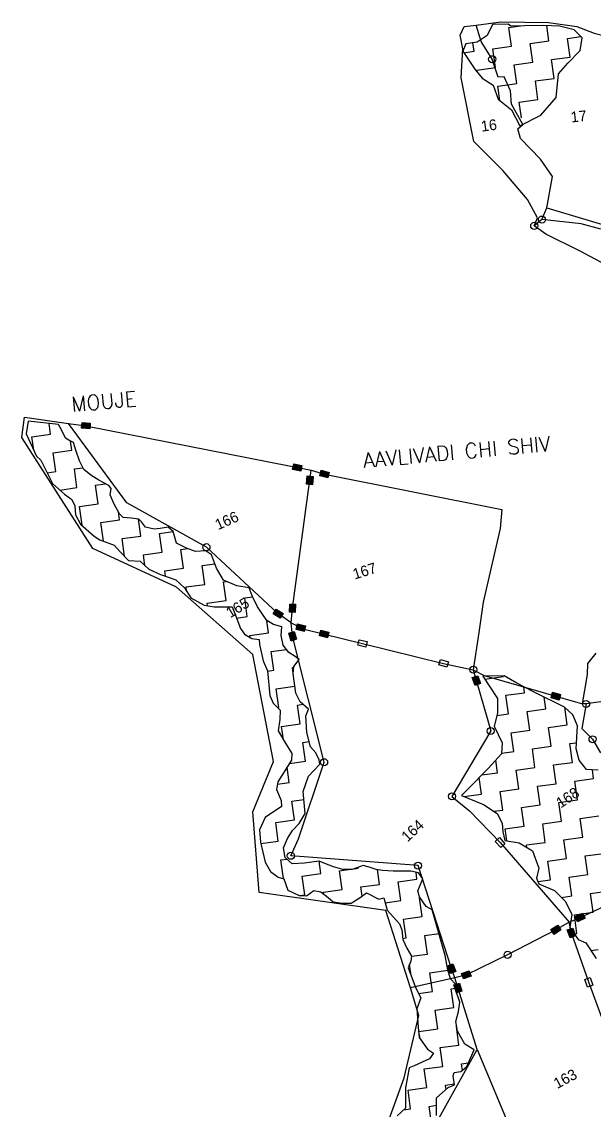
# Model space of a CAD drawing. Header units: metres. Extents: x 319402 to 322645, y 1847838 to 1853811.
# Drawn here: x 319402 to 320394, y 1849283 to 1851169 of the extents above; entities that cross this region are included whole.
import ezdxf

# ---------------------------------------------------------------- set-up
doc = ezdxf.new("R2010")
doc.units = ezdxf.units.M
doc.header["$LTSCALE"] = 0.3
for name, color, linetype in [('OFF', 1, 'Continuous'), ('POLY_HATCH', 12, 'Continuous'), ('POLY_PARCEL', 6, 'Continuous'), ('POLY_WATER', 4, 'Continuous'), ('TEXT_MAPOUT', 7, 'Continuous'), ('TEXT_PARCEL', 7, 'Continuous'), ('V_BOUND_LINE', 7, 'Continuous')]:
    doc.layers.add(name, color=color, linetype=linetype)
doc.styles.get("Standard").update_dxf_attribs({"font": 'simplex.shx'})
doc.styles.add('TEXT_MAP', font='')
doc.styles.get('TEXT_MAP').set_extended_font_data('Kruti Dev 050')

msp = doc.modelspace()

# ---------------------------------------------------------------- hatches: boundary and pattern name
for points in [[(319520.3, 1850463.4), (319521.1, 1850473.3), (319506.9, 1850474.6), (319506, 1850464.7)], [(319885.8, 1850390.3), (319887.9, 1850400), (319873.9, 1850403), (319871.8, 1850393.4)], [(319932.8, 1850378.5), (319935.3, 1850388.1), (319921.4, 1850391.7), (319918.9, 1850382.1)], [(319896, 1850367.7), (319905.9, 1850366.8), (319907.1, 1850381.1), (319897.2, 1850381.9)], [(319876.8, 1850159.8), (319866.9, 1850160.1), (319866.4, 1850145.8), (319876.3, 1850145.5)], [(319850.2, 1850135.5), (319855.3, 1850144), (319843, 1850151.4), (319837.9, 1850142.9)], [(319891.8, 1850112.6), (319894.3, 1850122.2), (319880.4, 1850125.9), (319877.9, 1850116.3)], [(319869.1, 1850096.1), (319878.6, 1850099), (319874.6, 1850112.7), (319865, 1850109.9)], [(319932.1, 1850101.6), (319934.4, 1850111.2), (319920.5, 1850114.6), (319918.1, 1850105)], [(320187.8, 1850019.2), (320197.2, 1850022.5), (320192.5, 1850036), (320183.1, 1850032.8)], [(320333.4, 1849993.9), (320336.1, 1850003.5), (320322.3, 1850007.4), (320319.6, 1849997.9)], [(320378.5, 1849615.9), (320374.3, 1849624.8), (320361.3, 1849618.8), (320365.5, 1849609.8)], [(320336.8, 1849595.7), (320331.5, 1849604.1), (320319.4, 1849596.4), (320324.7, 1849588)], [(320352.5, 1849582.2), (320361.9, 1849585.5), (320357.1, 1849599), (320347.7, 1849595.7)], [(320145.3, 1849520.2), (320154.5, 1849523.8), (320149.2, 1849537.2), (320140, 1849533.5)], [(320181.4, 1849515.8), (320177.8, 1849525), (320164.4, 1849520), (320167.9, 1849510.7)], [(320155.6, 1849486.7), (320165.1, 1849489.7), (320160.8, 1849503.4), (320151.3, 1849500.4)]]:
    msp.add_hatch(color=256).paths.add_polyline_path(points)

# ---------------------------------------------------------------- linework, layer by layer
for points in [[(319506.9, 1850474.6), (319521.1, 1850473.3), (319520.3, 1850463.4), (319506, 1850464.7)], [(319873.9, 1850403), (319887.9, 1850400), (319885.8, 1850390.3), (319871.8, 1850393.4)], [(319921.4, 1850391.7), (319935.3, 1850388.1), (319932.8, 1850378.5), (319918.9, 1850382.1)], [(319907.1, 1850381.1), (319905.9, 1850366.8), (319896, 1850367.7), (319897.2, 1850381.9)], [(319866.4, 1850145.8), (319866.9, 1850160.1), (319876.8, 1850159.8), (319876.3, 1850145.5)], [(319843, 1850151.4), (319855.3, 1850144), (319850.2, 1850135.5), (319837.9, 1850142.9)], [(319880.4, 1850125.9), (319894.3, 1850122.2), (319891.8, 1850112.6), (319877.9, 1850116.3)], [(319874.6, 1850112.7), (319878.6, 1850099), (319869.1, 1850096.1), (319865, 1850109.9)], [(319920.5, 1850114.6), (319934.4, 1850111.2), (319932.1, 1850101.6), (319918.1, 1850105)], [(319986.8, 1850098.4), (320000.8, 1850095), (319998.4, 1850085.3), (319984.5, 1850088.8)], [(320128, 1850064.1), (320141.7, 1850060), (320138.9, 1850050.5), (320125.1, 1850054.6)], [(320192.5, 1850036), (320197.2, 1850022.5), (320187.8, 1850019.2), (320183.1, 1850032.8)], [(320322.3, 1850007.4), (320336.1, 1850003.5), (320333.4, 1849993.9), (320319.6, 1849997.9)], [(320230.3, 1849755.7), (320239.7, 1849744.9), (320232.3, 1849738.3), (320222.8, 1849749.1)], [(320361.3, 1849618.8), (320374.3, 1849624.8), (320378.5, 1849615.9), (320365.5, 1849609.8)], [(320319.4, 1849596.4), (320331.5, 1849604.1), (320336.8, 1849595.7), (320324.7, 1849588)], [(320357.1, 1849599), (320361.9, 1849585.5), (320352.5, 1849582.2), (320347.7, 1849595.7)], [(320149.2, 1849537.2), (320154.5, 1849523.8), (320145.3, 1849520.2), (320140, 1849533.5)], [(320164.4, 1849520), (320177.8, 1849525), (320181.4, 1849515.8), (320167.9, 1849510.7)], [(320160.8, 1849503.4), (320165.1, 1849489.7), (320155.6, 1849486.7), (320151.3, 1849500.4)], [(320387.2, 1849513.5), (320392.1, 1849500), (320382.8, 1849496.6), (320377.9, 1849510.1)]]:
    msp.add_lwpolyline(points, close=True)
for centre in [(320217.6, 1851103.7), (320290.4, 1850815.1), (320303.7, 1850826), (319722.4, 1850258.6), (320184.8, 1850046.4), (320380.3, 1849987.1), (320215, 1849940.3), (320391.5, 1849925.9), (319926.3, 1849886.1), (320147.9, 1849827), (319868.7, 1849724.1), (320089.1, 1849707), (320244.3, 1849552.6)]:
    msp.add_circle(centre, 6.14)
at = {"layer": 'OFF'}
msp.add_line((319407.2, 1850483.8), (319483.5, 1850473), dxfattribs=at)
at = {"layer": 'POLY_HATCH'}
for p, q in [((320218.3, 1851163.6), (320208.8, 1851144.8)), ((320245.1, 1851164.6), (320218.3, 1851163.6)), ((320249.6, 1851161.2), (320245.1, 1851164.6)), ((320273.7, 1851161.8), (320249.6, 1851161.2)), ((320307.2, 1851162.4), (320273.7, 1851161.8)), ((320334.4, 1851160.8), (320307.2, 1851162.4)), ((320359.4, 1851154.8), (320334.4, 1851160.8)), ((320208.8, 1851144.8), (320191.6, 1851133)), ((320373.5, 1851140.7), (320359.4, 1851154.8)), ((320369.8, 1851118.6), (320373.5, 1851140.7)), ((320171.8, 1851130.2), (320166.9, 1851117.5)), ((320191.6, 1851133), (320171.8, 1851130.2)), ((320166.9, 1851117.5), (320187.3, 1851086.7)), ((320348.6, 1851096.9), (320369.8, 1851118.6)), ((320187.3, 1851086.7), (320200.2, 1851071)), ((320332.3, 1851078.5), (320348.6, 1851096.9)), ((320200.2, 1851071), (320219.4, 1851058.9)), ((320328.5, 1851037.7), (320332.3, 1851078.5)), ((320219.4, 1851058.9), (320228.1, 1851034.5)), ((320228.1, 1851034.5), (320250.8, 1851016.2)), ((320301.8, 1851007.1), (320328.5, 1851037.7)), ((320250.8, 1851016.2), (320265.4, 1850988.6)), ((320265.4, 1850988.6), (320301.8, 1851007.1)), ((319413.2, 1850476.8), (319409.8, 1850455)), ((319466.2, 1850471.3), (319413.2, 1850476.8)), ((319471.9, 1850460.4), (319466.2, 1850471.3)), ((319409.8, 1850455), (319428, 1850416)), ((319478, 1850447.4), (319471.9, 1850460.4)), ((319483.8, 1850443.9), (319478, 1850447.4)), ((319491.8, 1850439.7), (319483.8, 1850443.9)), ((319495.8, 1850426.4), (319491.8, 1850439.7)), ((319502.6, 1850408.2), (319495.8, 1850426.4)), ((319428, 1850416), (319435.3, 1850409.5)), ((319435.3, 1850409.5), (319455.8, 1850368.7)), ((319510, 1850393.2), (319502.6, 1850408.2)), ((319522, 1850383.2), (319510, 1850393.2)), ((319455.8, 1850368.7), (319476.5, 1850350.3)), ((319536, 1850374.5), (319522, 1850383.2)), ((319553.3, 1850365.2), (319536, 1850374.5)), ((319476.5, 1850350.3), (319489.4, 1850341.4)), ((319557.2, 1850360.4), (319553.3, 1850365.2)), ((319555.5, 1850349.5), (319557.2, 1850360.4)), ((319561.8, 1850334.4), (319555.5, 1850349.5)), ((319489.4, 1850341.4), (319494.2, 1850330.4)), ((319494.2, 1850330.4), (319495.3, 1850314.5)), ((319571.8, 1850316.6), (319561.8, 1850334.4)), ((319495.3, 1850314.5), (319503.9, 1850298.7)), ((319578, 1850310), (319571.8, 1850316.6)), ((319503.9, 1850298.7), (319528.1, 1850277.6)), ((319592, 1850308.7), (319578, 1850310)), ((319605, 1850307.4), (319592, 1850308.7)), ((319609.9, 1850302.7), (319605, 1850307.4)), ((319616.6, 1850293), (319609.9, 1850302.7)), ((319631.9, 1850289.8), (319616.6, 1850293)), ((319656, 1850293.1), (319642.4, 1850291.2)), ((319664.5, 1850285.8), (319656, 1850293.1)), ((319528.1, 1850277.6), (319537.5, 1850271.4)), ((319642.4, 1850291.2), (319631.9, 1850289.8)), ((319670.5, 1850265.3), (319664.5, 1850285.8)), ((319537.5, 1850271.4), (319562.2, 1850262)), ((319562.2, 1850262), (319573.5, 1850249.8)), ((319687.6, 1850257), (319670.5, 1850265.3)), ((319703.7, 1850251.1), (319687.6, 1850257)), ((319573.5, 1850249.8), (319587.2, 1850235.7)), ((319587.2, 1850235.7), (319607.7, 1850234.2)), ((319721.6, 1850252.5), (319703.7, 1850251.1)), ((319731.1, 1850245.3), (319721.6, 1850252.5)), ((319739.7, 1850222), (319731.1, 1850245.3)), ((319607.7, 1850234.2), (319622.4, 1850220.3)), ((319622.4, 1850220.3), (319642.8, 1850211.4)), ((319752.1, 1850201.3), (319739.7, 1850222)), ((319642.8, 1850211.4), (319669.6, 1850202.3)), ((319669.6, 1850202.3), (319684.3, 1850188.4)), ((319774.8, 1850191.7), (319752.1, 1850201.3)), ((319684.3, 1850188.4), (319695.3, 1850170.7)), ((319796.6, 1850188.3), (319774.8, 1850191.7)), ((319801.7, 1850174.1), (319796.6, 1850188.3)), ((319695.3, 1850170.7), (319718.4, 1850158)), ((319810.7, 1850155.1), (319801.7, 1850174.1)), ((319718.4, 1850158), (319735.8, 1850155.1)), ((319735.8, 1850155.1), (319766.7, 1850155.1)), ((319766.7, 1850155.1), (319771.5, 1850144)), ((319771.5, 1850144), (319781.5, 1850117.7)), ((319826.8, 1850131.8), (319810.7, 1850155.1)), ((319838.4, 1850124.9), (319826.8, 1850131.8)), ((319852.8, 1850120.5), (319838.4, 1850124.9)), ((319781.5, 1850117.7), (319788.2, 1850108)), ((319788.2, 1850108), (319801, 1850100.2)), ((319851.7, 1850105.4), (319852.8, 1850120.5)), ((319855.1, 1850088.9), (319851.7, 1850105.4)), ((319801, 1850100.2), (319814, 1850098.8)), ((319814, 1850098.8), (319814.1, 1850090.3)), ((319814.1, 1850090.3), (319820.5, 1850061.7)), ((319865.3, 1850076.4), (319855.1, 1850088.9)), ((319875.9, 1850069.4), (319865.3, 1850076.4)), ((319883, 1850064), (319875.9, 1850069.4)), ((319820.5, 1850061.7), (319828.2, 1850044.6)), ((319872.6, 1850039.1), (319874, 1850052.1)), ((319874, 1850052.1), (319883, 1850064)), ((319828.2, 1850044.6), (319832, 1850001.5)), ((319877.2, 1850005.7), (319872.6, 1850039.1)), ((320238.3, 1850035.5), (320201.2, 1850035.2)), ((320201.2, 1850035.2), (320227, 1849996.6)), ((320260.4, 1850023.3), (320238.3, 1850035.5)), ((320289.4, 1850008.1), (320260.4, 1850023.3)), ((319832, 1850001.5), (319838.1, 1849988.5)), ((319884.6, 1849990.7), (319877.2, 1850005.7)), ((319899.2, 1849977.8), (319884.6, 1849990.7)), ((320227, 1849996.6), (320226.7, 1849971)), ((320342.9, 1849981.7), (320289.4, 1850008.1)), ((319838.1, 1849988.5), (319850.4, 1849976.3)), ((319850.4, 1849976.3), (319849.4, 1849960.2)), ((319894.4, 1849966.5), (319899.2, 1849977.8)), ((320357.5, 1849968.4), (320342.9, 1849981.7)), ((319849.4, 1849960.2), (319846.8, 1849940.7)), ((319896.3, 1849937.4), (319894.4, 1849966.5)), ((320226.7, 1849971), (320220.9, 1849948.5)), ((320365.3, 1849949.1), (320357.5, 1849968.4)), ((319846.8, 1849940.7), (319858.1, 1849921)), ((319902.9, 1849912.8), (319896.3, 1849937.4)), ((320220.9, 1849948.5), (320235, 1849919.8)), ((320363.2, 1849909.2), (320365.3, 1849949.1)), ((319858.1, 1849921), (319870.4, 1849901.4)), ((320235, 1849919.8), (320233.9, 1849900.5)), ((319870.4, 1849901.4), (319869.9, 1849889.6)), ((319911.8, 1849902.3), (319902.9, 1849912.8)), ((319917.8, 1849890.3), (319911.8, 1849902.3)), ((320233.9, 1849900.5), (320210.5, 1849875.5)), ((320368.5, 1849889.5), (320363.2, 1849909.2)), ((319869.9, 1849889.6), (319846.3, 1849852.2)), ((319899.3, 1849862.2), (319918.8, 1849883)), ((319918.8, 1849883), (319917.8, 1849890.3)), ((320380.9, 1849873.3), (320368.5, 1849889.5)), ((319890.2, 1849835.4), (319899.3, 1849862.2)), ((320210.5, 1849875.5), (320174.7, 1849838.7)), ((320401.5, 1849872.3), (320380.9, 1849873.3)), ((319846.3, 1849852.2), (319843.8, 1849839.1)), ((319843.8, 1849839.1), (319851.8, 1849820)), ((319893.3, 1849797.5), (319890.2, 1849835.4)), ((320174.7, 1849838.7), (320164.6, 1849828.3)), ((320164.6, 1849828.3), (320202.5, 1849813.1)), ((319852.2, 1849809.4), (319823.9, 1849790.6)), ((319851.8, 1849820), (319852.2, 1849809.4)), ((320202.5, 1849813.1), (320226.4, 1849797.3)), ((319823.9, 1849790.6), (319814.1, 1849769)), ((319882.9, 1849780.1), (319893.3, 1849797.5)), ((320226.4, 1849797.3), (320235.1, 1849780.6)), ((319814.1, 1849769), (319815.9, 1849747.9)), ((319863.1, 1849753.9), (319871.8, 1849767.9)), ((319871.8, 1849767.9), (319882.9, 1849780.1)), ((320235.1, 1849780.6), (320235.9, 1849765.4)), ((320235.9, 1849765.4), (320239.3, 1849750.5)), ((319815.9, 1849747.9), (319824, 1849712.8)), ((319855.7, 1849738), (319863.1, 1849753.9)), ((320239.3, 1849750.5), (320264.2, 1849746.3)), ((320264.2, 1849746.3), (320287.7, 1849732.9)), ((319859, 1849721.4), (319855.7, 1849738)), ((320287.7, 1849732.9), (320298.3, 1849702.5)), ((319824, 1849712.8), (319833.6, 1849697.1)), ((319871.2, 1849710.3), (319859, 1849721.4)), ((319892.4, 1849711.1), (319871.2, 1849710.3)), ((319917.5, 1849714.6), (319892.4, 1849711.1)), ((319927.7, 1849710.7), (319917.5, 1849714.6)), ((319942.3, 1849705.2), (319927.7, 1849710.7)), ((319833.6, 1849697.1), (319846.7, 1849687.2)), ((319959, 1849700.1), (319942.3, 1849705.2)), ((319975, 1849700.2), (319959, 1849700.1)), ((319994.2, 1849707.1), (319975, 1849700.2)), ((320004.2, 1849704.2), (319994.2, 1849707.1)), ((320016.5, 1849700.6), (320004.2, 1849704.2)), ((320027.4, 1849698.9), (320016.5, 1849700.6)), ((320045.7, 1849697.2), (320027.4, 1849698.9)), ((320057.4, 1849697.7), (320045.7, 1849697.2)), ((320076.6, 1849697.2), (320057.4, 1849697.7)), ((320089.7, 1849694.7), (320076.6, 1849697.2)), ((320097.6, 1849684.1), (320089.7, 1849694.7)), ((320298.3, 1849702.5), (320294.3, 1849685.3)), ((319846.7, 1849687.2), (319856.7, 1849684.4)), ((319856.7, 1849684.4), (319863.7, 1849664.4)), ((320088.9, 1849663.2), (320097.6, 1849684.1)), ((320294.3, 1849685.3), (320298.2, 1849675.6)), ((320298.2, 1849675.6), (320325.4, 1849664.1)), ((319863.7, 1849664.4), (319883, 1849655.4)), ((319883, 1849655.4), (319895.9, 1849655)), ((319895.9, 1849655), (319908.4, 1849664.2)), ((319908.4, 1849664.2), (319920.5, 1849661.6)), ((319920.5, 1849661.6), (319933.6, 1849651.7)), ((319933.6, 1849651.7), (319942.1, 1849644.4)), ((319973.3, 1849642.3), (319989, 1849651.9)), ((319989, 1849651.9), (319999.6, 1849659.8)), ((319999.6, 1849659.8), (320021.4, 1849649)), ((320021.4, 1849649), (320029.6, 1849651.2)), ((320029.6, 1849651.2), (320035.8, 1849629.7)), ((320091.4, 1849652.9), (320088.9, 1849663.2)), ((320103.3, 1849636.4), (320091.4, 1849652.9)), ((320325.4, 1849664.1), (320344.6, 1849645)), ((319942.1, 1849644.4), (319957.3, 1849642.2)), ((319957.3, 1849642.2), (319973.3, 1849642.3)), ((320113.7, 1849630.4), (320103.3, 1849636.4)), ((320344.6, 1849645), (320355.4, 1849622.2)), ((320035.8, 1849629.7), (320057.2, 1849606)), ((320136.3, 1849551.5), (320113.7, 1849630.4)), ((320355.4, 1849622.2), (320352.1, 1849600.1)), ((320057.2, 1849606), (320060.7, 1849595.8)), ((320060.7, 1849595.8), (320063, 1849579.1)), ((320352.1, 1849600.1), (320366.5, 1849579.1)), ((320063, 1849579.1), (320069.4, 1849564)), ((320366.5, 1849579.1), (320380.1, 1849573.3)), ((320069.4, 1849564), (320077.7, 1849550.3)), ((320380.1, 1849573.3), (320397.9, 1849546.4)), ((320076.7, 1849541.6), (320071.9, 1849530.3)), ((320077.7, 1849550.3), (320076.7, 1849541.6)), ((320140.8, 1849526.6), (320136.3, 1849551.5)), ((320071.9, 1849530.3), (320085.3, 1849494.9)), ((320145.1, 1849511.2), (320140.8, 1849526.6)), ((320153.9, 1849501.8), (320145.1, 1849511.2)), ((320155.9, 1849487.1), (320153.9, 1849501.8)), ((320085.3, 1849494.9), (320094.1, 1849478)), ((320161.3, 1849470.8), (320155.9, 1849487.1)), ((320094.1, 1849478), (320087.1, 1849458.9)), ((320159.3, 1849454.6), (320161.3, 1849470.8)), ((320087.1, 1849458.9), (320089.4, 1849427.3)), ((320154.3, 1849436.9), (320159.3, 1849454.6)), ((320089.4, 1849427.3), (320090.8, 1849409.4)), ((320157.7, 1849420.3), (320154.3, 1849436.9)), ((320090.8, 1849409.4), (320105.3, 1849389)), ((320170.4, 1849397.6), (320157.7, 1849420.3)), ((320105.3, 1849389), (320115.9, 1849382)), ((320186.6, 1849388.1), (320170.4, 1849397.6)), ((320173.5, 1849359.1), (320186.6, 1849388.1)), ((320108.7, 1849372.4), (320082.6, 1849360.3)), ((320115.9, 1849382), (320108.7, 1849372.4)), ((320073.5, 1849356.9), (320067.6, 1849322.4)), ((320082.6, 1849360.3), (320073.5, 1849356.9)), ((320151.5, 1849348.6), (320163, 1849350.2)), ((320163, 1849350.2), (320169.7, 1849355.4)), ((320169.7, 1849355.4), (320173.5, 1849359.1)), ((320150.1, 1849343.1), (320151.5, 1849348.6)), ((320152.3, 1849327.4), (320150.1, 1849343.1)), ((320067.6, 1849322.4), (320067.5, 1849300.1)), ((320121.3, 1849305), (320141.2, 1849322.7)), ((320141.2, 1849322.7), (320152.3, 1849327.4)), ((320067.5, 1849300.1), (320067.1, 1849287.2)), ((320121.3, 1849274.1), (320121.3, 1849305)), ((320067.1, 1849287.2), (320053, 1849273.6))]:
    msp.add_line(p, q, dxfattribs=at)
at = {"layer": 'POLY_HATCH', "linetype": 'Continuous'}
for p, q in [((320246.6, 1851158.8), (320266.7, 1851161.6)), ((320315.9, 1851135.4), (320312.2, 1851162.1)), ((320213.6, 1851154.3), (320214.2, 1851154.3)), ((320214.2, 1851154.3), (320214, 1851155.1)), ((320251, 1851126.4), (320246.6, 1851158.8)), ((320348.3, 1851139.9), (320371.1, 1851143)), ((320186.2, 1851117.5), (320184.2, 1851132)), ((320218.6, 1851121.9), (320251, 1851126.4)), ((320223.1, 1851089.5), (320218.6, 1851121.9)), ((320283.5, 1851130.9), (320315.9, 1851135.4)), ((320287.9, 1851098.5), (320283.5, 1851130.9)), ((320352.8, 1851107.5), (320348.3, 1851139.9)), ((320168.5, 1851115), (320186.2, 1851117.5)), ((320320.3, 1851103), (320352.8, 1851107.5)), ((320324.8, 1851070.6), (320320.3, 1851103)), ((320190.7, 1851085), (320223.1, 1851089.5)), ((320191.1, 1851082), (320190.7, 1851085)), ((320255.5, 1851094), (320287.9, 1851098.5)), ((320260, 1851061.6), (320255.5, 1851094)), ((320292.4, 1851066.1), (320324.8, 1851070.6)), ((320296.9, 1851033.7), (320292.4, 1851066.1)), ((320227.6, 1851057.1), (320260, 1851061.6)), ((320231, 1851032.2), (320227.6, 1851057.1)), ((320264.5, 1851029.2), (320296.9, 1851033.7)), ((320268.2, 1851002.1), (320264.5, 1851029.2)), ((319452.2, 1850454.5), (319449.6, 1850473)), ((319419.8, 1850450), (319452.2, 1850454.5)), ((319423, 1850426.7), (319419.8, 1850450)), ((319456.7, 1850422), (319489.1, 1850426.5)), ((319489.1, 1850426.5), (319486.9, 1850442.3)), ((319461.1, 1850389.6), (319456.7, 1850422)), ((319446.3, 1850387.6), (319461.1, 1850389.6)), ((319493.5, 1850394.1), (319508.5, 1850396.2)), ((319498, 1850361.7), (319493.5, 1850394.1)), ((319530.4, 1850366.2), (319547.1, 1850368.5)), ((319468.3, 1850357.6), (319498, 1850361.7)), ((319534.9, 1850333.8), (319530.4, 1850366.2)), ((319502.5, 1850329.3), (319534.9, 1850333.8)), ((319507, 1850296.9), (319502.5, 1850329.3)), ((319571.8, 1850305.9), (319569.9, 1850320)), ((319506.1, 1850296.8), (319507, 1850296.9)), ((319539.4, 1850301.4), (319571.8, 1850305.9)), ((319543.9, 1850269), (319539.4, 1850301.4)), ((319608.7, 1850277.9), (319604.6, 1850307.4)), ((319576.3, 1850273.4), (319608.7, 1850277.9)), ((319580.6, 1850242.5), (319576.3, 1850273.4)), ((319641.1, 1850282.4), (319664.5, 1850285.6)), ((319645.6, 1850250), (319641.1, 1850282.4)), ((319678, 1850254.5), (319690, 1850256.1)), ((319682.5, 1850222.1), (319678, 1850254.5)), ((319613.2, 1850245.5), (319645.6, 1850250)), ((319615.8, 1850226.5), (319613.2, 1850245.5)), ((319650.1, 1850217.6), (319682.5, 1850222.1)), ((319651.3, 1850208.5), (319650.1, 1850217.6)), ((319714.9, 1850226.6), (319736.9, 1850229.6)), ((319719.4, 1850194.1), (319714.9, 1850226.6)), ((319751.8, 1850198.6), (319756.8, 1850199.3)), ((319756.3, 1850166.2), (319751.8, 1850198.6)), ((319687, 1850189.7), (319719.4, 1850194.1)), ((319687.9, 1850182.6), (319687, 1850189.7)), ((319723.9, 1850161.7), (319756.3, 1850166.2)), ((319724.5, 1850156.9), (319723.9, 1850161.7)), ((319788.7, 1850170.7), (319802.4, 1850172.6)), ((319793.2, 1850138.3), (319788.7, 1850170.7)), ((319774.6, 1850135.7), (319793.2, 1850138.3)), ((319830, 1850110.4), (319827.1, 1850131.6)), ((319797.6, 1850105.9), (319830, 1850110.4)), ((319798.2, 1850101.9), (319797.6, 1850105.9)), ((319834.5, 1850078), (319861, 1850081.6)), ((319839, 1850045.5), (319834.5, 1850078)), ((319871.4, 1850050), (319873.8, 1850050.4)), ((319872.8, 1850040.4), (319871.4, 1850050)), ((319828.2, 1850044.1), (319839, 1850045.5)), ((320204.6, 1850030), (320236.9, 1850034.5)), ((320236.9, 1850034.5), (320236.7, 1850035.5)), ((319843.5, 1850013.1), (319875.6, 1850017.6)), ((319848, 1849980.7), (319843.5, 1850013.1)), ((320273.8, 1850006.6), (320272.3, 1850017)), ((320241.4, 1850002.1), (320273.8, 1850006.6)), ((320245.8, 1849969.7), (320241.4, 1850002.1)), ((320310.7, 1849978.6), (320307.9, 1849999)), ((319846.2, 1849980.5), (319848, 1849980.7)), ((319880.4, 1849985.2), (319889.4, 1849986.5)), ((319884.9, 1849952.8), (319880.4, 1849985.2)), ((320278.3, 1849974.2), (320310.7, 1849978.6)), ((320282.7, 1849941.8), (320278.3, 1849974.2)), ((320347.6, 1849950.7), (320343.3, 1849981.3)), ((319852.5, 1849948.3), (319884.9, 1849952.8)), ((320225.6, 1849966.9), (320245.8, 1849969.7)), ((319855.7, 1849925.2), (319852.5, 1849948.3)), ((320250.3, 1849937.3), (320282.7, 1849941.8)), ((320254.8, 1849904.9), (320250.3, 1849937.3)), ((320315.1, 1849946.2), (320347.6, 1849950.7)), ((320319.6, 1849913.8), (320315.1, 1849946.2)), ((319889.3, 1849920.4), (319900.5, 1849921.9)), ((319893.8, 1849888), (319889.3, 1849920.4)), ((320352, 1849918.3), (320363.7, 1849919.9)), ((320356.5, 1849885.9), (320352, 1849918.3)), ((320234, 1849902), (320254.8, 1849904.9)), ((320287.2, 1849909.3), (320319.6, 1849913.8)), ((320291.7, 1849876.9), (320287.2, 1849909.3)), ((319865.9, 1849851.1), (319862.2, 1849877.5)), ((319866.5, 1849884.2), (319893.8, 1849888)), ((320226.9, 1849868), (320223.9, 1849889.8)), ((320324.1, 1849881.4), (320356.5, 1849885.9)), ((320328.6, 1849849), (320324.1, 1849881.4)), ((320199, 1849831.1), (320195, 1849859.6)), ((320199.5, 1849864.2), (320226.9, 1849868)), ((320259.3, 1849872.5), (320291.7, 1849876.9)), ((320263.8, 1849840), (320259.3, 1849872.5)), ((320393.4, 1849858), (320391.4, 1849872.8)), ((319845.5, 1849848.3), (319865.9, 1849851.1)), ((320231.4, 1849835.6), (320263.8, 1849840)), ((320296.2, 1849844.5), (320328.6, 1849849)), ((320300.7, 1849812.1), (320296.2, 1849844.5)), ((320361, 1849853.5), (320393.4, 1849858)), ((320365.5, 1849821.1), (320361, 1849853.5)), ((319870.4, 1849818.7), (319891.3, 1849821.6)), ((320168.3, 1849826.8), (320199, 1849831.1)), ((320235.8, 1849803.2), (320231.4, 1849835.6)), ((320333.1, 1849816.6), (320365.5, 1849821.1)), ((319874.9, 1849786.3), (319870.4, 1849818.7)), ((320220.7, 1849801.1), (320235.8, 1849803.2)), ((320268.3, 1849807.6), (320300.7, 1849812.1)), ((320272.7, 1849775.2), (320268.3, 1849807.6)), ((320337.6, 1849784.2), (320333.1, 1849816.6)), ((319842.5, 1849781.8), (319874.9, 1849786.3)), ((320305.1, 1849779.7), (320337.6, 1849784.2)), ((320370, 1849788.7), (320402.4, 1849793.2)), ((320374.4, 1849756.3), (320370, 1849788.7)), ((319846.9, 1849749.4), (319842.5, 1849781.8)), ((320240.3, 1849770.7), (320272.7, 1849775.2)), ((320243.2, 1849749.8), (320240.3, 1849770.7)), ((320309.6, 1849747.3), (320305.1, 1849779.7)), ((319816.5, 1849745.2), (319846.9, 1849749.4)), ((320277.2, 1849742.8), (320309.6, 1849747.3)), ((320342, 1849751.8), (320374.4, 1849756.3)), ((320346.5, 1849719.4), (320342, 1849751.8)), ((320277.8, 1849738.6), (320277.2, 1849742.8)), ((320378.9, 1849723.9), (320411.3, 1849728.3)), ((319851.4, 1849717), (319862.3, 1849718.5)), ((319855.9, 1849684.6), (319851.4, 1849717)), ((319920.7, 1849693.5), (319917.8, 1849714.5)), ((320314.1, 1849714.9), (320346.5, 1849719.4)), ((320318.6, 1849682.5), (320314.1, 1849714.9)), ((320383.4, 1849691.4), (320378.9, 1849723.9)), ((319888.3, 1849689), (319920.7, 1849693.5)), ((319892.8, 1849656.6), (319888.3, 1849689)), ((319953.1, 1849698), (319968.5, 1849700.1)), ((319957.6, 1849665.6), (319953.1, 1849698)), ((319978.9, 1849701.6), (319985.5, 1849702.5)), ((319985.5, 1849702.5), (319985.3, 1849703.9)), ((320022.4, 1849674.6), (320018.9, 1849700.2)), ((320087.2, 1849683.5), (320085.6, 1849695.5)), ((320351, 1849687), (320383.4, 1849691.4)), ((319990, 1849670.1), (320022.4, 1849674.6)), ((319992.2, 1849654.3), (319990, 1849670.1)), ((320054.8, 1849679), (320087.2, 1849683.5)), ((320059.3, 1849646.6), (320054.8, 1849679)), ((320296.7, 1849679.4), (320318.6, 1849682.5)), ((320355.5, 1849654.6), (320351, 1849687)), ((319883.7, 1849655.4), (319892.8, 1849656.6)), ((319925.2, 1849661.1), (319957.6, 1849665.6)), ((319925.7, 1849657.7), (319925.2, 1849661.1)), ((320091.7, 1849651.1), (320092.6, 1849651.2)), ((320096.2, 1849618.7), (320091.7, 1849651.1)), ((320337.5, 1849652.1), (320355.5, 1849654.6)), ((320387.9, 1849659), (320420.3, 1849663.5)), ((320392.4, 1849626.6), (320387.9, 1849659)), ((320032, 1849642.9), (320059.3, 1849646.6)), ((320063.8, 1849614.2), (320096.2, 1849618.7)), ((320068.3, 1849581.8), (320063.8, 1849614.2)), ((320360, 1849622.1), (320392.4, 1849626.6)), ((320364.4, 1849589.7), (320360, 1849622.1)), ((320062.8, 1849581), (320068.3, 1849581.8)), ((320100.7, 1849586.3), (320125.4, 1849589.7)), ((320105.2, 1849553.9), (320100.7, 1849586.3)), ((320359.7, 1849589.1), (320364.4, 1849589.7)), ((320388.8, 1849560.1), (320401.3, 1849561.8)), ((320077.7, 1849550.1), (320105.2, 1849553.9)), ((320077.2, 1849517), (320074.5, 1849536.5)), ((320109.7, 1849521.5), (320141, 1849525.8)), ((320114.1, 1849489.1), (320109.7, 1849521.5)), ((320077, 1849517), (320077.2, 1849517)), ((320090.1, 1849485.7), (320114.1, 1849489.1)), ((320146.5, 1849493.5), (320154.8, 1849494.7)), ((320151, 1849461.1), (320146.5, 1849493.5)), ((320118.6, 1849456.7), (320151, 1849461.1)), ((320123.1, 1849424.2), (320118.6, 1849456.7)), ((320155.5, 1849428.7), (320155.9, 1849428.8)), ((320160, 1849396.3), (320155.5, 1849428.7)), ((320090.7, 1849419.8), (320123.1, 1849424.2)), ((320092.5, 1849407), (320090.7, 1849419.8)), ((320127.6, 1849391.8), (320160, 1849396.3)), ((320132.1, 1849359.4), (320127.6, 1849391.8)), ((320099.7, 1849354.9), (320132.1, 1849359.4)), ((320104.1, 1849322.5), (320099.7, 1849354.9)), ((320164.5, 1849363.9), (320176.4, 1849365.6)), ((320166, 1849352.5), (320164.5, 1849363.9)), ((320071.7, 1849318.1), (320104.1, 1849322.5)), ((320076.2, 1849285.6), (320071.7, 1849318.1)), ((320136.5, 1849327), (320152, 1849329.2)), ((320137.6, 1849319.5), (320136.5, 1849327)), ((320063.7, 1849283.9), (320076.2, 1849285.6)), ((320108.6, 1849290.1), (320121.3, 1849291.9)), ((320113.1, 1849257.7), (320108.6, 1849290.1))]:
    msp.add_line(p, q, dxfattribs=at)
at = {"layer": 'POLY_PARCEL'}
for p, q in [((320198.2, 1851134.5), (320189.8, 1851162.7)), ((320217.6, 1851103.7), (320198.2, 1851134.5)), ((320228.1, 1851072.4), (320217.6, 1851103.7)), ((320238.3, 1851073), (320228.1, 1851072.4)), ((320249.3, 1851049.2), (320238.3, 1851073)), ((320251.3, 1851025.8), (320249.3, 1851049.2)), ((320270.5, 1850990.8), (320251.3, 1851025.8)), ((320262.1, 1850983.1), (320270.5, 1850990.8)), ((320266.5, 1850966.5), (320262.1, 1850983.1)), ((320301.3, 1850930.5), (320266.5, 1850966.5)), ((320321.8, 1850900.6), (320301.3, 1850930.5)), ((320312.4, 1850846.1), (320321.8, 1850900.6)), ((320303.7, 1850826), (320290.4, 1850815.1)), ((319584.6, 1850335.5), (319483.5, 1850473)), ((319871.6, 1850152.8), (319903.9, 1850391.9)), ((319722.4, 1850258.6), (319584.6, 1850335.5)), ((319845.6, 1850144.2), (319722.4, 1850258.6)), ((319869.1, 1850127.4), (319845.6, 1850144.2)), ((319869.1, 1850127.4), (319871.6, 1850152.8)), ((319869.1, 1850127.4), (319891.5, 1850116.6)), ((319871.8, 1850104.4), (319869.1, 1850127.4)), ((319926.3, 1849886.1), (319871.8, 1850104.4)), ((319891.5, 1850116.6), (319992.6, 1850091.9)), ((319992.6, 1850091.9), (320133.4, 1850057.3)), ((320133.4, 1850057.3), (320184.8, 1850046.4)), ((320184.8, 1850046.4), (320215, 1849940.3)), ((320435.2, 1849994.7), (320380.3, 1849987.1)), ((320380.3, 1849987.1), (320372.7, 1849944.4)), ((320380.3, 1849987.1), (320374.3, 1849987.3)), ((320215, 1849940.3), (320147.9, 1849827)), ((320372.7, 1849944.4), (320391.5, 1849925.9)), ((320391.5, 1849925.9), (320405.2, 1849902.5)), ((319882, 1849753.3), (319926.3, 1849886.1)), ((320147.9, 1849827), (320178.4, 1849802.2)), ((320178.4, 1849802.2), (320231.3, 1849747)), ((319868.7, 1849724.1), (319882, 1849753.3)), ((320231.3, 1849747), (320351.2, 1849609.1)), ((320089.1, 1849707), (319868.7, 1849724.1)), ((320147.2, 1849528.7), (320089.1, 1849707)), ((320369.9, 1849617.3), (320531.8, 1849692.9)), ((320351.2, 1849609.1), (320369.9, 1849617.3)), ((320328.1, 1849596.1), (320244.3, 1849552.6)), ((320351.2, 1849609.1), (320328.1, 1849596.1)), ((320354.8, 1849590.6), (320351.2, 1849609.1)), ((320385, 1849505.1), (320354.8, 1849590.6)), ((320244.3, 1849552.6), (320172.9, 1849517.9)), ((320152.7, 1849512.5), (320147.2, 1849528.7)), ((320152.7, 1849512.5), (320076.2, 1849495.3)), ((320172.9, 1849517.9), (320152.7, 1849512.5)), ((320191.6, 1849388.8), (320152.7, 1849512.5)), ((320436.2, 1849365.7), (320385, 1849505.1)), ((320122.8, 1849264.8), (320191.6, 1849388.8)), ((320191.6, 1849388.8), (320255, 1849237.5))]:
    msp.add_line(p, q, dxfattribs=at)
at = {"layer": 'POLY_WATER'}
for p, q in [((320303.7, 1850826), (320312.4, 1850846.1)), ((320312.4, 1850846.1), (320435.6, 1850809.2)), ((320371.5, 1850818.4), (320303.7, 1850826)), ((320405.6, 1850809.1), (320371.5, 1850818.4))]:
    msp.add_line(p, q, dxfattribs=at)
at = {"layer": 'V_BOUND_LINE'}
for p, q in [((320162.1, 1851145.4), (320168.9, 1851160.3)), ((320168.9, 1851160.3), (320189.8, 1851162.7)), ((320189.8, 1851162.7), (320232.7, 1851168.6)), ((320232.7, 1851168.6), (320315.2, 1851167.5)), ((320315.2, 1851167.5), (320364.5, 1851160.4)), ((320364.5, 1851160.4), (320394.2, 1851148.7)), ((320166.6, 1851121.5), (320162.1, 1851145.4)), ((320394.2, 1851148.7), (320442.2, 1851136.6)), ((320163.7, 1851071.7), (320166.6, 1851121.5)), ((320185.9, 1850961), (320163.7, 1851071.7)), ((320235.9, 1850910.8), (320185.9, 1850961)), ((320278.8, 1850861), (320235.9, 1850910.8)), ((320295.9, 1850829.3), (320278.8, 1850861)), ((320290.4, 1850815.1), (320295.9, 1850829.3)), ((320310.4, 1850800.6), (320290.4, 1850815.1)), ((320369, 1850771.7), (320310.4, 1850800.6)), ((320425.7, 1850742.1), (320369, 1850771.7)), ((319402.3, 1850448.6), (319407.2, 1850483.8)), ((319483.5, 1850473), (319513.6, 1850469)), ((319513.6, 1850469), (319903.9, 1850391.9)), ((319525.3, 1850256.2), (319402.3, 1850448.6)), ((319903.9, 1850391.9), (319927.1, 1850385.1)), ((319927.1, 1850385.1), (320234.3, 1850324.1)), ((320234.3, 1850324.1), (320231.6, 1850291.1)), ((320231.6, 1850291.1), (320201.9, 1850163.5)), ((319670.3, 1850189.3), (319525.3, 1850256.2)), ((319802.5, 1850072.9), (319670.3, 1850189.3)), ((320201.9, 1850163.5), (320194.4, 1850111.1)), ((320194.4, 1850111.1), (320184.8, 1850046.4)), ((319838.6, 1849887.6), (319802.5, 1850072.9)), ((320383.5, 1850056.9), (320397.6, 1850075.2)), ((320382.7, 1850038), (320383.5, 1850056.9)), ((320184.8, 1850046.4), (320203.4, 1850036.4)), ((320203.4, 1850036.4), (320374.3, 1849987.3)), ((320374.3, 1849987.3), (320382.7, 1850038)), ((319802.7, 1849800.2), (319838.6, 1849887.6)), ((319813.8, 1849660.7), (319802.7, 1849800.2)), ((320033.1, 1849629.1), (319813.8, 1849660.7)), ((320076.2, 1849495.3), (320033.1, 1849629.1)), ((320090.3, 1849447.7), (320076.2, 1849495.3)), ((320065.2, 1849339.5), (320090.3, 1849447.7)), ((320020.6, 1849217.3), (320065.2, 1849339.5))]:
    msp.add_line(p, q, dxfattribs=at)

# ---------------------------------------------------------------- texts
at = {"layer": 'TEXT_MAPOUT'}
for s, height, p in [('MOUJE', 25.76, (319489.2, 1850493)), ('AAVLIVADI CHI SHIV', 25.762, (319994.9, 1850396))]:
    msp.add_text(s, height=height, rotation=5.1901, dxfattribs=at).set_placement(p)
at = {"layer": 'TEXT_PARCEL', "style": 'TEXT_MAP'}
for s, rotation, p in [('17', 6.1896, (320354.7, 1850994)), ('16', 7.8729, (320199.5, 1850978.1)), ('166', 23.9509, (319742.4, 1850287.9)), ('167', 17.1585, (319979.3, 1850202.5)), ('165', 31.4846, (319763.5, 1850135.2)), ('168', 33.675, (320336.2, 1849805.8)), ('164', 42.4427, (320070.6, 1849747)), ('163', 28.4131, (320330.3, 1849320))]:
    msp.add_text(s, height=18.55, rotation=rotation, dxfattribs=at).set_placement(p)

doc.saveas('drawing.dxf')
